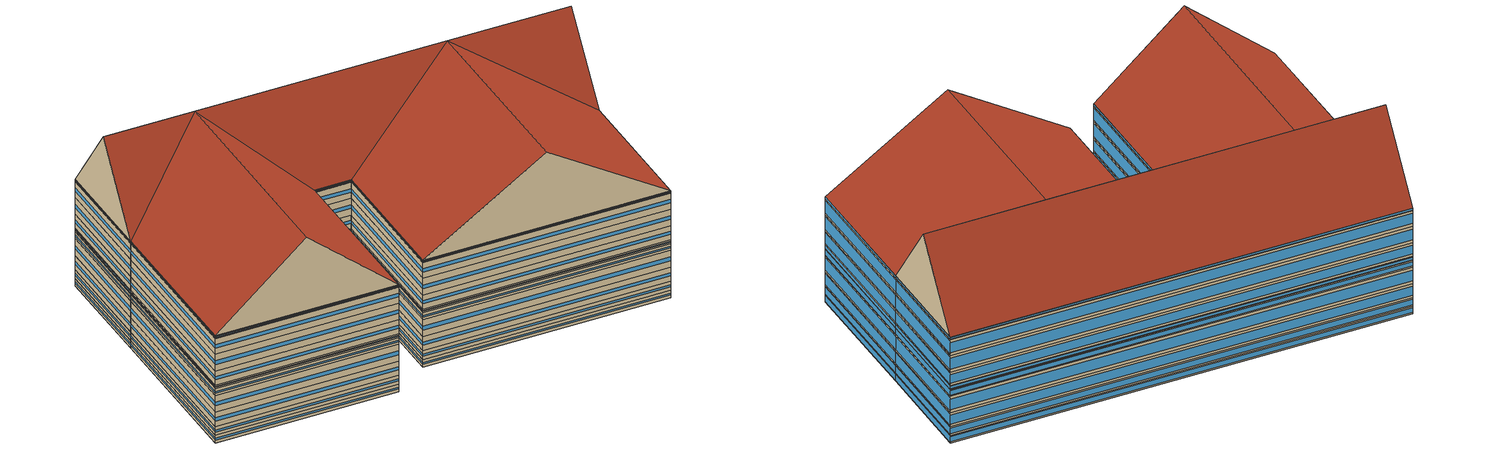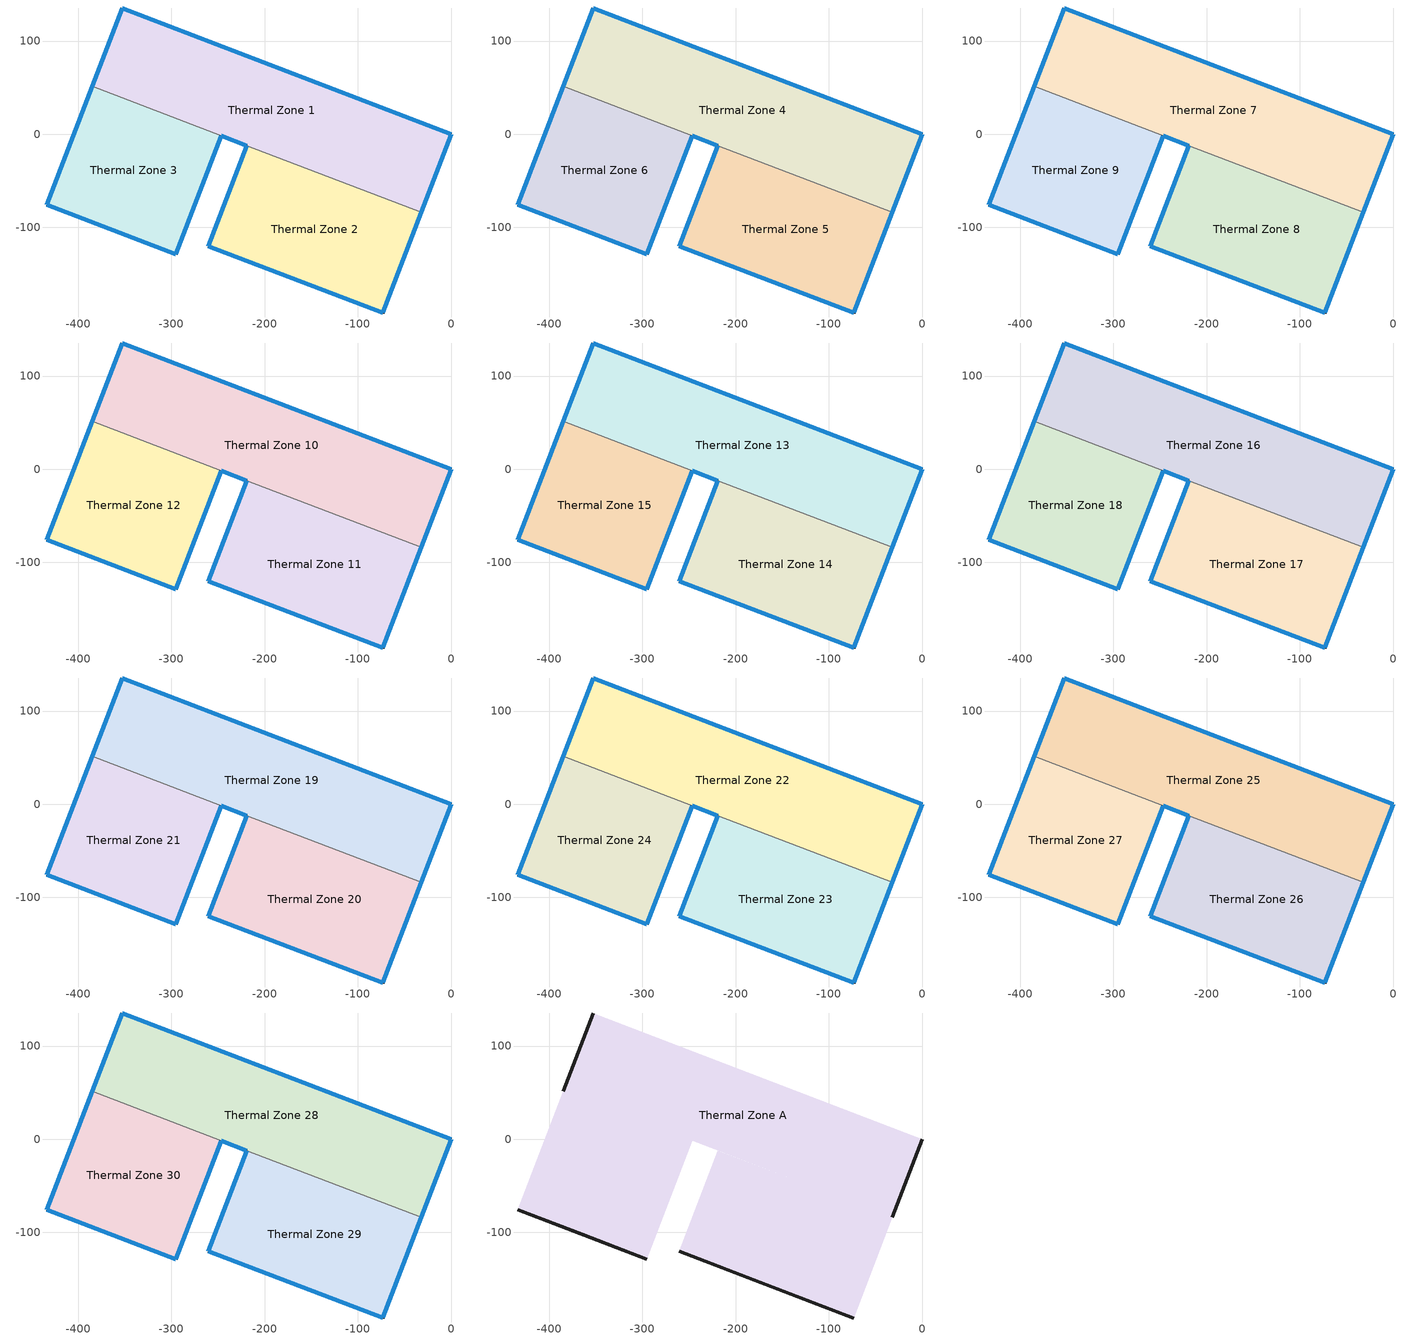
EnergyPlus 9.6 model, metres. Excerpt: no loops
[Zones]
Thermal Zone 1
 floor ground (ExtSlabCarpet): 0,0 -352.75,135.41 -384.94,51.56 -32.19,-83.85 z0
 wall outside (Ext Wall): -32.19,-83.85 0,0 -352.75,135.41 -384.94,51.56 / -246.77,-1.48 -219.08,-12.11 z0:6.55
 wall to Thermal Zone 2 (Interior Wall): -219.08,-12.11 -32.19,-83.85 z0:6.55
 wall to Thermal Zone 3 (Interior Wall): -384.94,51.56 -246.77,-1.48 z0:6.55
 window (Ext Window): -352.76,135.4 -384.94,51.56 z2.62:3.93; -246.76,-1.49 -219.09,-12.11 z2.55:4; -0.01,0 -352.74,135.41 z1.18:5.37; -32.19,-83.84 0,-0.01 z0.82:5.73
Thermal Zone 2
 floor ground (ExtSlabCarpet): -32.19,-83.85 -219.08,-12.11 -260.48,-119.97 -73.59,-191.71 z0
 wall outside (Ext Wall): -219.08,-12.11 -260.48,-119.97 -73.59,-191.71 -32.19,-83.85 z0:6.55
 window (Ext Window): -219.09,-12.12 -260.48,-119.96 z2.62:3.93; -260.47,-119.97 -73.6,-191.71 z2.55:4; -73.59,-191.7 -32.19,-83.86 z0.82:5.73
Thermal Zone 3
 floor ground (ExtSlabCarpet): -246.77,-1.48 -384.94,51.56 -433.74,-75.58 -295.57,-128.62 z0
 wall outside (Ext Wall): -384.94,51.56 -433.74,-75.58 -295.57,-128.62 -246.77,-1.48 z0:6.55
 window (Ext Window): -384.95,51.55 -433.74,-75.57 z2.62:3.93; -433.74,-75.58 -295.58,-128.61 z2.55:4; -295.57,-128.61 -246.78,-1.49 z0.82:5.73
Thermal Zone 4
 floor to Thermal Zone 1 (Interior Floor): 0,0 -352.75,135.41 -384.94,51.56 -32.19,-83.85 z6.55
 wall outside (Ext Wall): -32.19,-83.85 0,0 -352.75,135.41 -384.94,51.56 / -246.77,-1.48 -219.08,-12.11 z6.55:14.27
 wall to Thermal Zone 5 (Interior Wall): -219.08,-12.11 -32.19,-83.85 z6.55:14.27
 wall to Thermal Zone 6 (Interior Wall): -384.94,51.56 -246.77,-1.48 z6.55:14.27
 window (Ext Window): -352.76,135.4 -384.94,51.56 z9.64:11.18; -246.76,-1.49 -219.09,-12.11 z9.56:11.26; -0.01,0 -352.74,135.41 z7.94:12.88; -32.19,-83.84 0,-0.01 z7.51:13.3
Thermal Zone 5
 floor to Thermal Zone 2 (Interior Floor): -32.19,-83.85 -219.08,-12.11 -260.48,-119.97 -73.59,-191.71 z6.55
 wall outside (Ext Wall): -219.08,-12.11 -260.48,-119.97 -73.59,-191.71 -32.19,-83.85 z6.55:14.27
 window (Ext Window): -219.09,-12.12 -260.48,-119.96 z9.64:11.18; -260.47,-119.97 -73.6,-191.71 z9.56:11.26; -73.59,-191.7 -32.19,-83.86 z7.51:13.3
Thermal Zone 6
 floor to Thermal Zone 3 (Interior Floor): -246.77,-1.48 -384.94,51.56 -433.74,-75.58 -295.57,-128.62 z6.55
 wall outside (Ext Wall): -384.94,51.56 -433.74,-75.58 -295.57,-128.62 -246.77,-1.48 z6.55:14.27
 window (Ext Window): -384.95,51.55 -433.74,-75.57 z9.64:11.18; -433.74,-75.58 -295.58,-128.61 z9.56:11.26; -295.57,-128.61 -246.78,-1.49 z7.51:13.3
Thermal Zone 7
 floor to Thermal Zone 4 (Interior Floor): 0,0 -352.75,135.41 -384.94,51.56 -32.19,-83.85 z14.27
 wall outside (Ext Wall): -32.19,-83.85 0,0 -352.75,135.41 -384.94,51.56 / -246.77,-1.48 -219.08,-12.11 z14.27:26.62
 wall to Thermal Zone 8 (Interior Wall): -219.08,-12.11 -32.19,-83.85 z14.27:26.62
 wall to Thermal Zone 9 (Interior Wall): -384.94,51.56 -246.77,-1.48 z14.27:26.62
 window (Ext Window): -352.76,135.4 -384.94,51.56 z19.21:21.68; -246.76,-1.49 -219.09,-12.11 z19.09:21.8; -0.01,0 -352.74,135.41 z16.49:24.4; -32.19,-83.84 0,-0.01 z15.81:25.08
Thermal Zone 8
 floor to Thermal Zone 5 (Interior Floor): -32.19,-83.85 -219.08,-12.11 -260.48,-119.97 -73.59,-191.71 z14.27
 wall outside (Ext Wall): -219.08,-12.11 -260.48,-119.97 -73.59,-191.71 -32.19,-83.85 z14.27:26.62
 window (Ext Window): -219.09,-12.12 -260.48,-119.96 z19.21:21.68; -260.47,-119.97 -73.6,-191.71 z19.09:21.8; -73.59,-191.7 -32.19,-83.86 z15.81:25.08
Thermal Zone 9
 floor to Thermal Zone 6 (Interior Floor): -246.77,-1.48 -384.94,51.56 -433.74,-75.58 -295.57,-128.62 z14.27
 wall outside (Ext Wall): -384.94,51.56 -433.74,-75.58 -295.57,-128.62 -246.77,-1.48 z14.27:26.62
 window (Ext Window): -384.95,51.55 -433.74,-75.57 z19.21:21.68; -433.74,-75.58 -295.58,-128.61 z19.09:21.8; -295.57,-128.61 -246.78,-1.49 z15.81:25.08
Thermal Zone 10
 floor to Thermal Zone 7 (Interior Floor): 0,0 -352.75,135.41 -384.94,51.56 -32.19,-83.85 z26.62
 wall outside (Ext Wall): -32.19,-83.85 0,0 -352.75,135.41 -384.94,51.56 / -246.77,-1.48 -219.08,-12.11 z26.62:41.16
 wall to Thermal Zone 11 (Interior Wall): -219.08,-12.11 -32.19,-83.85 z26.62:41.16
 wall to Thermal Zone 12 (Interior Wall): -384.94,51.56 -246.77,-1.48 z26.62:41.16
 window (Ext Window): -352.76,135.4 -384.94,51.56 z32.44:35.34; -246.76,-1.49 -219.09,-12.11 z32.29:35.49; -0.01,0 -352.74,135.41 z29.24:38.54; -32.19,-83.84 0,-0.01 z28.44:39.34
Thermal Zone 11
 floor to Thermal Zone 8 (Interior Floor): -32.19,-83.85 -219.08,-12.11 -260.48,-119.97 -73.59,-191.71 z26.62
 wall outside (Ext Wall): -219.08,-12.11 -260.48,-119.97 -73.59,-191.71 -32.19,-83.85 z26.62:41.16
 window (Ext Window): -219.09,-12.12 -260.48,-119.96 z32.44:35.34; -260.47,-119.97 -73.6,-191.71 z32.29:35.49; -73.59,-191.7 -32.19,-83.86 z28.44:39.34
Thermal Zone 12
 floor to Thermal Zone 9 (Interior Floor): -246.77,-1.48 -384.94,51.56 -433.74,-75.58 -295.57,-128.62 z26.62
 wall outside (Ext Wall): -384.94,51.56 -433.74,-75.58 -295.57,-128.62 -246.77,-1.48 z26.62:41.16
 window (Ext Window): -384.95,51.55 -433.74,-75.57 z32.44:35.34; -433.74,-75.58 -295.58,-128.61 z32.29:35.49; -295.57,-128.61 -246.78,-1.49 z28.44:39.34
Thermal Zone 13
 floor to Thermal Zone 10 (Interior Floor): 0,0 -352.75,135.41 -384.94,51.56 -32.19,-83.85 z41.16
 wall outside (Ext Wall): -32.19,-83.85 0,0 -352.75,135.41 -384.94,51.56 / -246.77,-1.48 -219.08,-12.11 z41.16:47.14
 wall to Thermal Zone 14 (Interior Wall): -219.08,-12.11 -32.19,-83.85 z41.16:47.14
 wall to Thermal Zone 15 (Interior Wall): -384.94,51.56 -246.77,-1.48 z41.16:47.14
 window (Ext Window): -352.76,135.4 -384.94,51.56 z43.55:44.75; -246.76,-1.49 -219.09,-12.11 z43.49:44.81; -0.01,0 -352.74,135.41 z42.24:46.06; -32.19,-83.84 0,-0.01 z41.91:46.39
Thermal Zone 14
 floor to Thermal Zone 11 (Interior Floor): -32.19,-83.85 -219.08,-12.11 -260.48,-119.97 -73.59,-191.71 z41.16
 wall outside (Ext Wall): -219.08,-12.11 -260.48,-119.97 -73.59,-191.71 -32.19,-83.85 z41.16:47.14
 window (Ext Window): -219.09,-12.12 -260.48,-119.96 z43.55:44.75; -260.47,-119.97 -73.6,-191.71 z43.49:44.81; -73.59,-191.7 -32.19,-83.86 z41.91:46.39
Thermal Zone 15
 floor to Thermal Zone 12 (Interior Floor): -246.77,-1.48 -384.94,51.56 -433.74,-75.58 -295.57,-128.62 z41.16
 wall outside (Ext Wall): -384.94,51.56 -433.74,-75.58 -295.57,-128.62 -246.77,-1.48 z41.16:47.14
 window (Ext Window): -384.95,51.55 -433.74,-75.57 z43.55:44.75; -433.74,-75.58 -295.58,-128.61 z43.49:44.81; -295.57,-128.61 -246.78,-1.49 z41.91:46.39
Thermal Zone 16
 floor to Thermal Zone 13 (Interior Floor): 0,0 -352.75,135.41 -384.94,51.56 -32.19,-83.85 z47.14
 wall outside (Ext Wall): -32.19,-83.85 0,0 -352.75,135.41 -384.94,51.56 / -246.77,-1.48 -219.08,-12.11 z47.14:50.52
 wall to Thermal Zone 17 (Interior Wall): -219.08,-12.11 -32.19,-83.85 z47.14:50.52
 wall to Thermal Zone 18 (Interior Wall): -384.94,51.56 -246.77,-1.48 z47.14:50.52
 window (Ext Window): -352.76,135.4 -384.94,51.56 z48.49:49.17; -246.76,-1.49 -219.09,-12.11 z48.46:49.2; -0.01,0 -352.74,135.41 z47.75:49.91; -32.19,-83.84 0,-0.01 z47.56:50.1
Thermal Zone 17
 floor to Thermal Zone 14 (Interior Floor): -32.19,-83.85 -219.08,-12.11 -260.48,-119.97 -73.59,-191.71 z47.14
 wall outside (Ext Wall): -219.08,-12.11 -260.48,-119.97 -73.59,-191.71 -32.19,-83.85 z47.14:50.52
 window (Ext Window): -219.09,-12.12 -260.48,-119.96 z48.49:49.17; -260.47,-119.97 -73.6,-191.71 z48.46:49.2; -73.59,-191.7 -32.19,-83.86 z47.56:50.1
Thermal Zone 18
 floor to Thermal Zone 15 (Interior Floor): -246.77,-1.48 -384.94,51.56 -433.74,-75.58 -295.57,-128.62 z47.14
 wall outside (Ext Wall): -384.94,51.56 -433.74,-75.58 -295.57,-128.62 -246.77,-1.48 z47.14:50.52
 window (Ext Window): -384.95,51.55 -433.74,-75.57 z48.49:49.17; -433.74,-75.58 -295.58,-128.61 z48.46:49.2; -295.57,-128.61 -246.78,-1.49 z47.56:50.1
Thermal Zone 19
 floor to Thermal Zone 16 (Interior Floor): 0,0 -352.75,135.41 -384.94,51.56 -32.19,-83.85 z50.52
 wall outside (Ext Wall): -32.19,-83.85 0,0 -352.75,135.41 -384.94,51.56 / -246.77,-1.48 -219.08,-12.11 z50.52:62.6
 wall to Thermal Zone 20 (Interior Wall): -219.08,-12.11 -32.19,-83.85 z50.52:62.6
 wall to Thermal Zone 21 (Interior Wall): -384.94,51.56 -246.77,-1.48 z50.52:62.6
 window (Ext Window): -352.76,135.4 -384.94,51.56 z55.35:57.77; -246.76,-1.49 -219.09,-12.11 z55.23:57.89; -0.01,0 -352.74,135.41 z52.69:60.43; -32.19,-83.84 0,-0.01 z52.03:61.09
Thermal Zone 20
 floor to Thermal Zone 17 (Interior Floor): -32.19,-83.85 -219.08,-12.11 -260.48,-119.97 -73.59,-191.71 z50.52
 wall outside (Ext Wall): -219.08,-12.11 -260.48,-119.97 -73.59,-191.71 -32.19,-83.85 z50.52:62.6
 window (Ext Window): -219.09,-12.12 -260.48,-119.96 z55.35:57.77; -260.47,-119.97 -73.6,-191.71 z55.23:57.89; -73.59,-191.7 -32.19,-83.86 z52.03:61.09
Thermal Zone 21
 floor to Thermal Zone 18 (Interior Floor): -246.77,-1.48 -384.94,51.56 -433.74,-75.58 -295.57,-128.62 z50.52
 wall outside (Ext Wall): -384.94,51.56 -433.74,-75.58 -295.57,-128.62 -246.77,-1.48 z50.52:62.6
 window (Ext Window): -384.95,51.55 -433.74,-75.57 z55.35:57.77; -433.74,-75.58 -295.58,-128.61 z55.23:57.89; -295.57,-128.61 -246.78,-1.49 z52.03:61.09
Thermal Zone 22
 floor to Thermal Zone 19 (Interior Floor): 0,0 -352.75,135.41 -384.94,51.56 -32.19,-83.85 z62.6
 wall outside (Ext Wall): -32.19,-83.85 0,0 -352.75,135.41 -384.94,51.56 / -246.77,-1.48 -219.08,-12.11 z62.6:77.21
 wall to Thermal Zone 23 (Interior Wall): -219.08,-12.11 -32.19,-83.85 z62.6:77.21
 wall to Thermal Zone 24 (Interior Wall): -384.94,51.56 -246.77,-1.48 z62.6:77.21
 window (Ext Window): -352.76,135.4 -384.94,51.56 z68.44:71.37; -246.76,-1.49 -219.09,-12.11 z68.3:71.51; -0.01,0 -352.74,135.41 z65.23:74.58; -32.19,-83.84 0,-0.01 z64.43:75.38
Thermal Zone 23
 floor to Thermal Zone 20 (Interior Floor): -32.19,-83.85 -219.08,-12.11 -260.48,-119.97 -73.59,-191.71 z62.6
 wall outside (Ext Wall): -219.08,-12.11 -260.48,-119.97 -73.59,-191.71 -32.19,-83.85 z62.6:77.21
 window (Ext Window): -219.09,-12.12 -260.48,-119.96 z68.44:71.37; -260.47,-119.97 -73.6,-191.71 z68.3:71.51; -73.59,-191.7 -32.19,-83.86 z64.43:75.38
Thermal Zone 24
 floor to Thermal Zone 21 (Interior Floor): -246.77,-1.48 -384.94,51.56 -433.74,-75.58 -295.57,-128.62 z62.6
 wall outside (Ext Wall): -384.94,51.56 -433.74,-75.58 -295.57,-128.62 -246.77,-1.48 z62.6:77.21
 window (Ext Window): -384.95,51.55 -433.74,-75.57 z68.44:71.37; -433.74,-75.58 -295.58,-128.61 z68.3:71.51; -295.57,-128.61 -246.78,-1.49 z64.43:75.38
Thermal Zone 25
 floor to Thermal Zone 22 (Interior Floor): 0,0 -352.75,135.41 -384.94,51.56 -32.19,-83.85 z77.21
 wall outside (Ext Wall): -32.19,-83.85 0,0 -352.75,135.41 -384.94,51.56 / -246.77,-1.48 -219.08,-12.11 z77.21:91.06
 wall to Thermal Zone 26 (Interior Wall): -219.08,-12.11 -32.19,-83.85 z77.21:91.06
 wall to Thermal Zone 27 (Interior Wall): -384.94,51.56 -246.77,-1.48 z77.21:91.06
 window (Ext Window): -352.76,135.4 -384.94,51.56 z82.75:85.52; -246.76,-1.49 -219.09,-12.11 z82.61:85.66; -0.01,0 -352.74,135.41 z79.7:88.57; -32.19,-83.84 0,-0.01 z78.94:89.33
Thermal Zone 26
 floor to Thermal Zone 23 (Interior Floor): -32.19,-83.85 -219.08,-12.11 -260.48,-119.97 -73.59,-191.71 z77.21
 wall outside (Ext Wall): -219.08,-12.11 -260.48,-119.97 -73.59,-191.71 -32.19,-83.85 z77.21:91.06
 window (Ext Window): -219.09,-12.12 -260.48,-119.96 z82.75:85.52; -260.47,-119.97 -73.6,-191.71 z82.61:85.66; -73.59,-191.7 -32.19,-83.86 z78.94:89.33
Thermal Zone 27
 floor to Thermal Zone 24 (Interior Floor): -246.77,-1.48 -384.94,51.56 -433.74,-75.58 -295.57,-128.62 z77.21
 wall outside (Ext Wall): -384.94,51.56 -433.74,-75.58 -295.57,-128.62 -246.77,-1.48 z77.21:91.06
 window (Ext Window): -384.95,51.55 -433.74,-75.57 z82.75:85.52; -433.74,-75.58 -295.58,-128.61 z82.61:85.66; -295.57,-128.61 -246.78,-1.49 z78.94:89.33
Thermal Zone 28
 floor to Thermal Zone 25 (Interior Floor): 0,0 -352.75,135.41 -384.94,51.56 -32.19,-83.85 z91.06
 wall outside (Ext Wall): -32.19,-83.85 0,0 -352.75,135.41 -384.94,51.56 / -246.77,-1.48 -219.08,-12.11 z91.06:93.24
 wall to Thermal Zone 29 (Interior Wall): -219.08,-12.11 -32.19,-83.85 z91.06:93.24
 wall to Thermal Zone 30 (Interior Wall): -384.94,51.56 -246.77,-1.48 z91.06:93.24
 window (Ext Window): -352.76,135.4 -384.94,51.56 z91.93:92.37; -246.76,-1.49 -219.09,-12.11 z91.91:92.39; -0.01,0 -352.74,135.41 z91.45:92.85; -32.19,-83.84 0,-0.01 z91.33:92.97
Thermal Zone 29
 floor to Thermal Zone 26 (Interior Floor): -32.19,-83.85 -219.08,-12.11 -260.48,-119.97 -73.59,-191.71 z91.06
 wall outside (Ext Wall): -219.08,-12.11 -260.48,-119.97 -73.59,-191.71 -32.19,-83.85 z91.06:93.24
 window (Ext Window): -219.09,-12.12 -260.48,-119.96 z91.93:92.37; -260.47,-119.97 -73.6,-191.71 z91.91:92.39; -73.59,-191.7 -32.19,-83.86 z91.33:92.97
Thermal Zone 30
 floor to Thermal Zone 27 (Interior Floor): -246.77,-1.48 -384.94,51.56 -433.74,-75.58 -295.57,-128.62 z91.06
 wall outside (Ext Wall): -384.94,51.56 -433.74,-75.58 -295.57,-128.62 -246.77,-1.48 z91.06:93.24
 window (Ext Window): -384.95,51.55 -433.74,-75.57 z91.93:92.37; -433.74,-75.58 -295.58,-128.61 z91.91:92.39; -295.57,-128.61 -246.78,-1.49 z91.33:92.97
Thermal Zone A
 floor to Thermal Zone 28 (Interior Floor): 0,0 -352.75,135.41 -384.94,51.56 -32.19,-83.85 z93.24
 floor to Thermal Zone 29 (Interior Floor): -32.19,-83.85 -219.08,-12.11 -260.48,-119.97 -73.59,-191.71 z93.24
 floor to Thermal Zone 30 (Interior Floor): -246.77,-1.48 -384.94,51.56 -433.74,-75.58 -295.57,-128.62 z93.24
 wall outside (Ext Wall): -352.75,135.41,93.24 -384.94,51.56,93.24 -368.85,93.48,157.12; 0,0,93.24 -16.09,-41.93,157.12 -32.19,-83.85,93.24; -167.03,-155.84,157.12 -260.48,-119.97,93.24 -73.59,-191.71,93.24; -295.57,-128.62,93.24 -364.66,-102.1,157.12 -433.74,-75.58,93.24
 roof outside (Ext Roof): 0,0,93.24 -352.75,135.41,93.24 -368.85,93.48,157.12 -16.09,-41.93,157.12; -16.09,-41.93,157.12 -109.54,-6.06,157.12 -32.19,-83.85,93.24; -299.76,66.96,157.12 -368.85,93.48,157.12 -384.94,51.56,93.24; -109.54,-6.06,157.12 -299.76,66.96,157.12 -246.77,-1.48,93.24 -219.08,-12.11,93.24; -32.19,-83.85,93.24 -109.54,-6.06,157.12 -167.03,-155.84,157.12 -73.59,-191.71,93.24; -109.54,-6.06,157.12 -219.08,-12.11,93.24 -260.48,-119.97,93.24 -167.03,-155.84,157.12; -246.77,-1.48,93.24 -299.76,66.96,157.12 -364.66,-102.1,157.12 -295.57,-128.62,93.24; -299.76,66.96,157.12 -384.94,51.56,93.24 -433.74,-75.58,93.24 -364.66,-102.1,157.12
[Building]
Building 1: North Axis {deg}=-0
[Site:Location]
Washington Dc Dulles IntL Ar: Latitude {deg}=38.98; Longitude {deg}=-77.47; Time Zone {hr}=-5; Elevation {m}=82
[SizingPeriod:DesignDay] Day of Month=21; Dry-Bulb Temperature Range Modifier Type=DefaultMultipliers; Barometric Pressure {Pa}=86790; Rain Indicator=No; Snow Indicator=No; Daylight Saving Time Indicator=No; Begin Environment Reset Mode=FullResetAtBeginEnvironment
Name | Month | Day Type | Maximum Dry-Bulb Temperature {C} | Daily Dry-Bulb Temperature Range {deltaC} | Humidity Condition Type | Wetbulb or DewPoint at Maximum Dry-Bulb {C} | Wind Speed {m/s} | Wind Direction {deg} | Solar Model Indicator | ASHRAE Clear Sky Optical Depth for Beam Irradiance (taub) | ASHRAE Clear Sky Optical Depth for Diffuse Irradiance (taud) | Enthalpy at Maximum Dry-Bulb {J/kg} | Sky Clearness
SALT-LAKE-CITY-IAP Ann Clg .4% Condns DB=>MWB | 7 | SummerDesignDay | 36.5 | 14.4 | Wetbulb | 17.1 | 5 | 340 | ASHRAETau | 0.339 | 2.366
SALT-LAKE-CITY-IAP Ann Clg .4% Condns DP=>MDB | 7 | SummerDesignDay | 22.5 | 14.4 | Dewpoint | 15.6 | 5 | 340 | ASHRAETau | 0.339 | 2.366
SALT-LAKE-CITY-IAP Ann Clg .4% Condns Enth=>MDB | 7 | SummerDesignDay | 30.8 | 14.4 | Enthalpy |  | 5 | 340 | ASHRAETau | 0.339 | 2.366 | 59300
SALT-LAKE-CITY-IAP Ann Clg .4% Condns WB=>MDB | 7 | SummerDesignDay | 31.2 | 14.4 | Wetbulb | 19 | 5 | 340 | ASHRAETau | 0.339 | 2.366
SALT-LAKE-CITY-IAP Ann Htg 99.6% Condns DB | 1 | WinterDesignDay | -12.4 | 0 | Wetbulb | -12.4 | 2.6 | 140 | ASHRAEClearSky |  |  |  | 0
SALT-LAKE-CITY-IAP Ann Htg Wind 99.6% Condns WS=>MCDB | 1 | WinterDesignDay | 6.8 | 0 | Wetbulb | 6.8 | 12.4 | 140 | ASHRAEClearSky |  |  |  | 0
SALT-LAKE-CITY-IAP Ann Hum_n 99.6% Condns DP=>MCDB | 1 | WinterDesignDay | -10.7 | 0 | Dewpoint | -16.2 | 2.6 | 140 | ASHRAEClearSky |  |  |  | 0
[Material] Thermal Absorptance=0.9
Name | Roughness | Thickness m | Conductivity W/m-K | Density kg/m3 | Specific Heat J/kg-K | Solar Absorptance | Visible Absorptance
wall concrete | MediumRough | 0.03 | 0.5 | 2243 | 837 | 0.65 | 0.65
roof concrete | MediumRough | 0.05 | 0.5 | 2243 | 837 | 0.65 | 0.65
Wall Insulation [18]; Roof Insulation [18] | MediumRough | 0.1693 | 0.049 | 265 | 836.8 | 0.7 | 0.7
F16 Acoustic tile | MediumSmooth | 0.0191 | 0.06 | 368 | 590 | 0.3 | 0.3
M11 100mm lightweight concrete | MediumRough | 0.1016 | 0.53 | 1280 | 840 | 0.5 | 0.5
MAT-CC05 4 HW CONCRETE | Rough | 0.1016 | 1.311 | 2240 | 836.8 | 0.85 | 0.85
G01a 19mm gypsum board | MediumSmooth | 0.019 | 0.16 | 800 | 1090 | 0.4 | 0.4
[Material:AirGap]
Name | Thermal Resistance m2-K/W
F04 Wall air space resistance | 0.15
F05 Ceiling air space resistance | 0.18
[Material:NoMass]
CP02 CARPET PAD: Roughness=Smooth; Thermal Resistance m2-K/W=0.1; Thermal Absorptance=0.9; Solar Absorptance=0.8; Visible Absorptance=0.8
[WindowMaterial:SimpleGlazingSystem]
Window Material Simple Glazing System: U-Factor W/m2-K=1.8; Solar Heat Gain Coefficient=0.3
[Construction]
Ext Roof: roof concrete, Roof Insulation [18]
Ext Wall: wall concrete, Wall Insulation [18]
Ext Window: Window Material Simple Glazing System
ExtSlabCarpet: MAT-CC05 4 HW CONCRETE, CP02 CARPET PAD
Interior Floor: F16 Acoustic tile, F05 Ceiling air space resistance, M11 100mm lightweight concrete
Interior Wall: G01a 19mm gypsum board, F04 Wall air space resistance, G01a 19mm gypsum board
[Zone]
Thermal Zone 1; Thermal Zone 2; Thermal Zone 3: 201, 0, 0, 0, , 1, , , , , , Yes
Thermal Zone 4; Thermal Zone 5; Thermal Zone 6: 201, 0, 0, 6.55, , 1, , , , , , Yes
Thermal Zone 7; Thermal Zone 8; Thermal Zone 9: 201, 0, 0, 14.27, , 1, , , , , , Yes
Thermal Zone 10; Thermal Zone 11; Thermal Zone 12: 201, 0, 0, 26.62, , 1, , , , , , Yes
Thermal Zone 13; Thermal Zone 14; Thermal Zone 15: 201, 0, 0, 41.16, , 1, , , , , , Yes
Thermal Zone 16; Thermal Zone 17; Thermal Zone 18: 201, 0, 0, 47.14, , 1, , , , , , Yes
Thermal Zone 19; Thermal Zone 20; Thermal Zone 21: 201, 0, 0, 50.52, , 1, , , , , , Yes
Thermal Zone 22; Thermal Zone 23; Thermal Zone 24: 201, 0, 0, 62.6, , 1, , , , , , Yes
Thermal Zone 25; Thermal Zone 26; Thermal Zone 27: 201, 0, 0, 77.21, , 1, , , , , , Yes
Thermal Zone 28; Thermal Zone 29; Thermal Zone 30: 201, 0, 0, 91.06, , 1, , , , , , Yes
Thermal Zone A: 201, 0, 0, 93.24, , 1, , , , , , No
[AvailabilityManager:Scheduled] Schedule=Always On Discrete
VAV with Reheat 1 Availability Manager; Air Loop HVAC Outdoor Air System 1 Availability Manager; VAV with Reheat 2 Availability Manager; Air Loop HVAC Outdoor Air System 2 Availability Manager; VAV with Reheat 3 Availability Manager; Air Loop HVAC Outdoor Air System 3 Availability Manager
[Schedule:Constant]
Always On Discrete: Hourly Value=1
